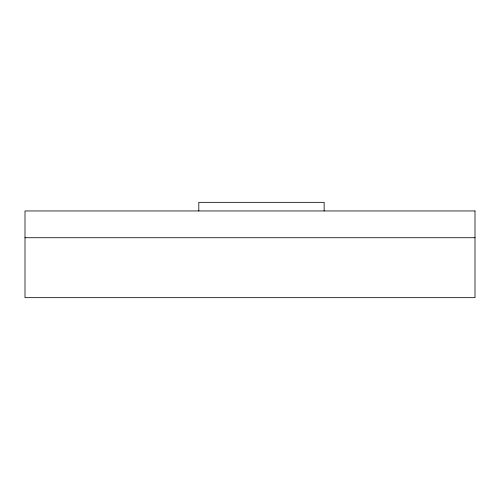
<?xml version="1.0" encoding="UTF-8"?>
<svg xmlns="http://www.w3.org/2000/svg" width="500" height="500" viewBox="0 0 500 500"><rect width="100%" height="100%" fill="white"/><g stroke="black" fill="none" stroke-linecap="round" stroke-linejoin="round"><path stroke-width="0.75" d="M25 237.725L475 237.725M324.144 210.956L324.144 202.338L198.806 202.338L198.806 210.956M475 210.956L25 210.956L25 297.663L475 297.663L475 210.956"/></g></svg>
